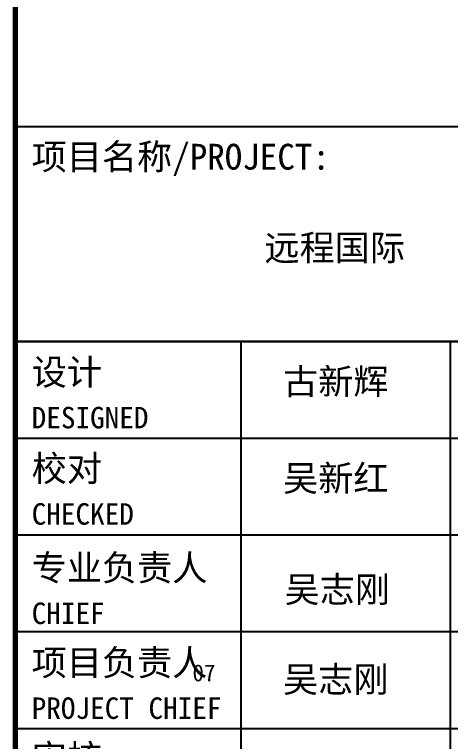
# Model space of a CAD drawing. Extents: x -737978 to 768813, y -372247 to 1140308.
# Drawn here: x -391798 to -383063, y -128998 to -114451 of the extents above; entities that cross this region are included whole.
import ezdxf

# ---------------------------------------------------------------- set-up
doc = ezdxf.new("R2010")
doc.units = 0
doc.header["$LTSCALE"] = 10
doc.header["$MEASUREMENT"] = 0
doc.layers.get('0').update_dxf_attribs({"linetype": 'CONTINUOUS'})
doc.layers.add('DRAW', color=7, linetype='CONTINUOUS', lineweight=70)
doc.layers.add('PUB_TITLE', color=4, linetype='CONTINUOUS')
doc.styles.add('-宋体', font='', dxfattribs={"width": 0.8})
doc.styles.get('-宋体').set_extended_font_data('SimSun')

# ---------------------------------------------------------------- blocks, each defined once
blk = doc.blocks.new('TQ1')
at = {"layer": 'PUB_TITLE'}
for p, q in [((-49854.8, -399054.8), (-43854.8, -399054.8)), ((-49854.8, -401954.8), (-43854.8, -401954.8)), ((-49854.8, -402854.8), (-43854.8, -402854.8)), ((-49854.8, -403754.8), (-43854.8, -403754.8)), ((-49854.8, -404654.8), (-43854.8, -404654.8))]:
    blk.add_line(p, q, dxfattribs=at)
at = {"layer": 'PUB_TITLE', "const_width": 20}
for points in [[(-49854.8, -378413.9), (-49854.8, -418454.8)], [(-49854.8, -401054.8), (-43854.8, -401054.8)]]:
    blk.add_lwpolyline(points, dxfattribs=at)
at = {"layer": 'PUB_TITLE'}
for points in [[(-47754.8, -401054.8), (-47754.8, -406454.8)], [(-45804.8, -401054.8), (-45804.8, -406454.8)]]:
    blk.add_lwpolyline(points, dxfattribs=at)
at = {"layer": 'PUB_TITLE', "style": '-宋体'}
for s, height, p in [('项目名称/PROJECT:', 240, (-49704.8, -399454.9)), ('远程国际', 240, (-47535.7, -400301.7)), ('设计', 240, (-49704.8, -401459.1)), ('古新辉', 240, (-47362.3, -401547.1)), ('DESIGNED', 200, (-49704.8, -401862.8)), ('校对', 240, (-49704.8, -402355.9)), ('吴新红', 240, (-47362.3, -402447.1)), ('CHECKED', 200, (-49704.8, -402759.5)), ('专业负责人', 240, (-49704.8, -403280.3)), ('吴志刚', 240, (-47348.2, -403481.5)), ('CHIEF', 200, (-49704.8, -403684)), ('项目负责人', 240, (-49704.8, -404163.3)), ('PROJECT CHIEF', 200, (-49704.8, -404566.9)), ('审核', 240, (-49704.8, -405046.2))]:
    blk.add_text(s, height=height, dxfattribs=at).set_placement(p)
at = {"layer": 'PUB_TITLE', "style": '-宋体', "width": 1.000002}
blk.add_text('吴志刚', height=240, dxfattribs=at).set_placement((-47362.2, -404318.2))

msp = doc.modelspace()

# ---------------------------------------------------------------- linework, layer by layer
at = {"layer": 'DRAW'}
msp.add_lwpolyline([(-391776.8, -72310.6), (-378875.1, -72310.6), (-378875.1, -158410.6), (-391776.8, -158410.6)], close=True, dxfattribs=at)

# ---------------------------------------------------------------- block references
at = {"xscale": 2.15028113370122, "yscale": 2.15028113370122, "zscale": 2.15028113370122}
msp.add_blockref('TQ1', (-284575.1, 741385.6), dxfattribs=at)

# ---------------------------------------------------------------- texts
at = {"layer": 'PUB_TITLE', "style": '-宋体'}
msp.add_text('07', height=339.43, dxfattribs=at).set_placement((-388232.9, -127795))

doc.saveas('drawing.dxf')
